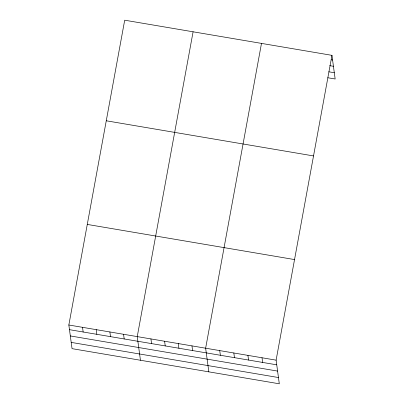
<?xml version="1.0" encoding="UTF-8"?>
<svg xmlns="http://www.w3.org/2000/svg" width="404" height="404" viewBox="0 0 404 404"><rect width="100%" height="100%" fill="white"/><g stroke="black" fill="none" stroke-linecap="round" stroke-linejoin="round"><path stroke-width="0.61" d="M331.957 55.348L276.109 360.156L279.305 383.8L72.043 348.652L68.847 325.008L124.695 20.2L331.957 55.348L335.153 78.992L327.801 77.745M193.092 31.8L137.244 336.608L140.441 360.252M261.489 43.4L205.641 348.208L208.838 371.852M331.366 59.807L332.588 60.014M329.76 65.655L333.436 66.276M328.795 71.791L334.31 72.73M106.262 120.786L313.529 155.934M87.274 224.422L294.541 259.57M68.847 325.008L276.109 360.156M69.478 329.679L276.74 364.827M70.321 335.941L277.588 371.084M71.195 342.39L278.462 377.538M262.014 357.767L262.645 362.433M247.925 355.379L248.556 360.045M233.83 352.985L234.461 357.656M219.736 350.596L220.367 355.262M191.961 345.89L192.592 350.556M178.28 343.567L178.911 348.233M164.6 341.249L165.231 345.915M150.924 338.931L151.556 343.597M123.563 334.29L124.195 338.956M109.883 331.967L110.514 336.638M96.203 329.649L96.834 334.315M82.527 327.331L83.153 331.997"/></g></svg>
